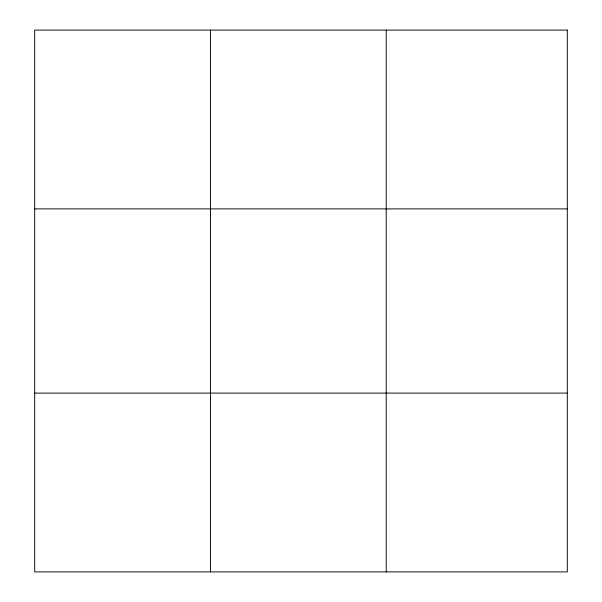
<?xml version="1.0" encoding="UTF-8"?>
<svg xmlns="http://www.w3.org/2000/svg" width="602" height="602" viewBox="0 0 602 602"><rect width="100%" height="100%" fill="white"/><g stroke="black" fill="none" stroke-linecap="round" stroke-linejoin="round"><path stroke-width="0.9" d="M210.459 571.9L210.459 30.1M386.221 571.9L386.221 30.1M34.69 208.894L567.31 208.894M34.69 393.106L567.31 393.106M567.31 30.1L567.31 571.9L34.69 571.9L34.69 30.1L567.31 30.1"/></g></svg>
